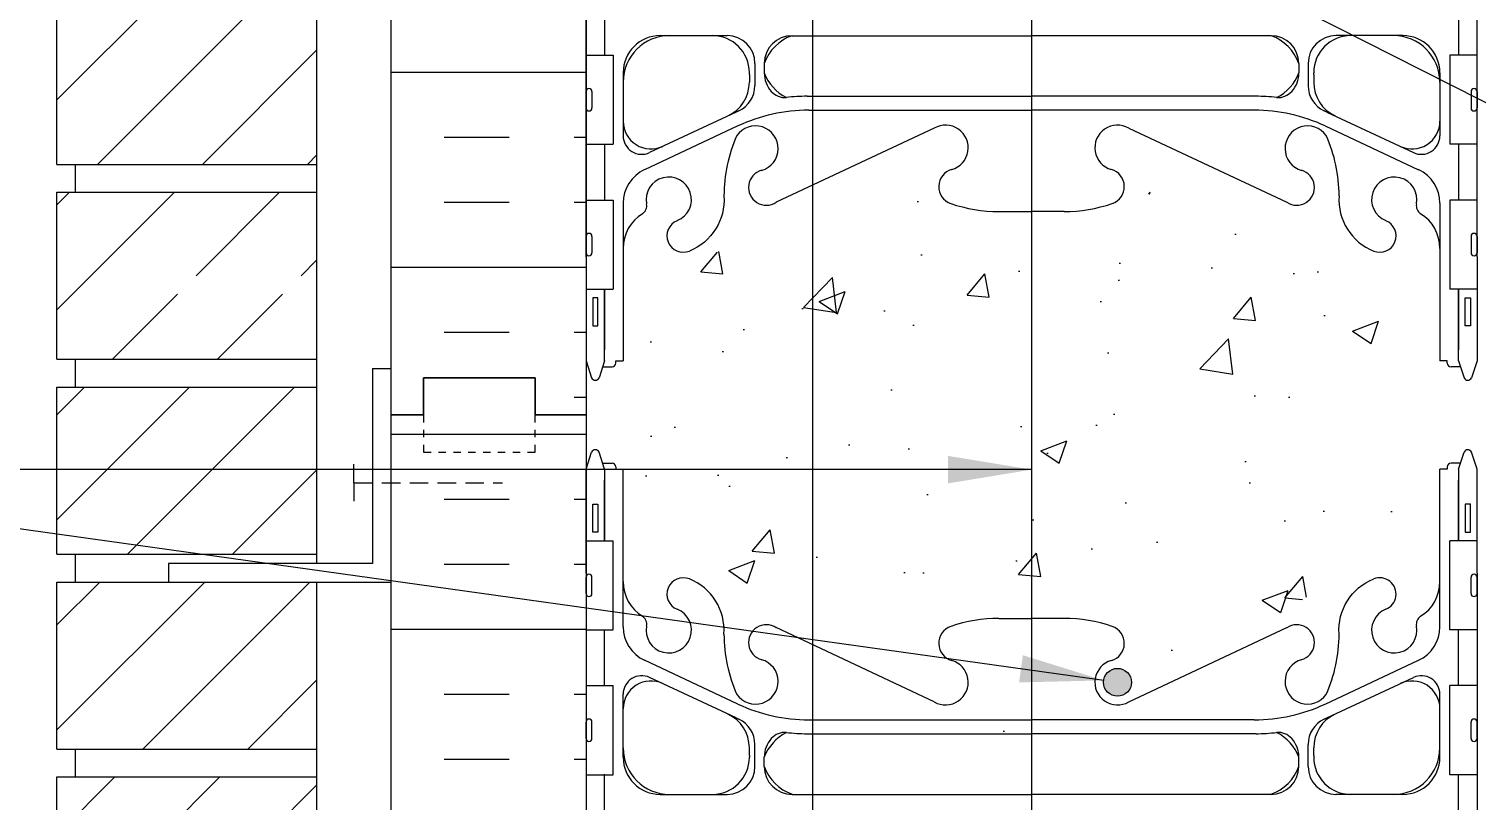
# Model space of a CAD drawing. Header units: inches. Extents: x 43.7 to 99.9, y 14.4 to 88.7.
# Drawn here: x 62.14 to 81.64, y 64.46 to 74.86 of the extents above; entities that cross this region are included whole.
import ezdxf

# ---------------------------------------------------------------- set-up
doc = ezdxf.new("R2010")
doc.units = ezdxf.units.IN
doc.header["$MEASUREMENT"] = 0
doc.linetypes.add('DASHED2', pattern=[0.375, 0.25, -0.125])
for name, color, linetype in [('HATCH', 12, 'Continuous'), ('line25', 2, 'Continuous'), ('LINE3', 3, 'Continuous'), ('LINE50', 5, 'Continuous'), ('LINE9', 9, 'Continuous'), ('TEXT', 4, 'Continuous'), ('Web_Edge', 9, 'Continuous')]:
    doc.layers.add(name, color=color, linetype=linetype)
doc.styles.add('DIM', font='romans.shx', dxfattribs={"width": 0.7})
doc.dimstyles.new('ext_12', dxfattribs={"dimscale": 12, "dimtxt": 0.09375, "dimasz": 0.09375, "dimexe": 0.09375, "dimexo": 0.0625, "dimgap": 0.0625, "dimtad": 1, "dimdec": 1, "dimzin": 3, "dimdsep": 46, "dimlunit": 4, "dimtxsty": 'DIM', "dimcen": 0.09, "dimdle": 0.09375, "dimclrt": 4, "dimadec": 0, "dimazin": 0, "dimtfac": 1, "dimtdec": 1, "dimtmove": 2, "dimatfit": 3, "dimfxl": 0, "dimfrac": 2, "dimtolj": 1, "dimtzin": 0, "dimarcsym": 0})

msp = doc.modelspace()

# ---------------------------------------------------------------- hatches: boundary and pattern name
at = {"layer": 'HATCH'}
h = msp.add_hatch(dxfattribs=at)
h.set_pattern_fill('INSUL', color=256, scale=7, style=0)
h.set_pattern_definition([(0, (-2856.5185, -327.3486), (0, 2.625), []), (0, (-2856.5185, -326.4736), (0, 2.625), [0.875, -0.875]), (0, (-2856.5185, -325.5986), (0, 2.625), [0.875, -0.875])])
h.paths.add_polyline_path([(67.018, 69.661), (67.456, 69.661), (67.456, 70.161), (68.956, 70.161), (68.956, 69.661), (69.643, 69.661), (69.643, 87.661), (68.956, 87.661), (68.956, 88.161), (67.456, 88.161), (67.456, 87.661), (67.018, 87.661)])
h = msp.add_hatch(dxfattribs=at)
h.set_pattern_fill('ANSI31', color=256, scale=8, style=0)
h.set_pattern_definition([(45, (-48.0039, -103.0836), (-0.707107, 0.707107), [])])
h.paths.add_polyline_path([(66.018, 87.661), (62.518, 87.661), (62.518, 86.161), (66.018, 86.161)])
h.paths.add_polyline_path([(66.018, 85.786), (62.518, 85.786), (62.518, 84.748), (65.462, 84.748), (66.018, 84.748)])
h.paths.add_polyline_path([(66.018, 84.748), (65.462, 84.748), (62.518, 84.748), (62.518, 83.536), (66.018, 83.536)])
h.paths.add_polyline_path([(66.018, 83.161), (62.518, 83.161), (62.518, 80.911), (66.018, 80.911)])
h.paths.add_polyline_path([(66.018, 80.536), (62.518, 80.536), (62.518, 78.286), (66.018, 78.286)])
h.paths.add_polyline_path([(66.018, 77.911), (62.518, 77.911), (62.518, 75.661), (66.018, 75.661)])
h.paths.add_polyline_path([(66.018, 75.286), (62.518, 75.286), (62.518, 73.036), (66.018, 73.036)])
h.paths.add_polyline_path([(66.018, 72.661), (62.518, 72.661), (62.518, 70.411), (66.018, 70.411), (66.018, 71.286), (64.018, 71.286), (64.018, 71.536), (66.018, 71.536)])
h.paths.add_polyline_path([(66.018, 70.036), (62.518, 70.036), (62.518, 67.786), (66.018, 67.786)])
h.paths.add_polyline_path([(66.018, 67.411), (62.518, 67.411), (62.518, 65.161), (66.018, 65.161)])
h.paths.add_polyline_path([(66.018, 64.786), (62.518, 64.786), (62.518, 63.365), (65.462, 63.365), (66.018, 63.365)])
h.paths.add_polyline_path([(66.018, 63.365), (65.462, 63.365), (62.518, 63.365), (62.518, 62.536), (66.018, 62.536)])
h.paths.add_polyline_path([(66.018, 62.161), (64.018, 62.161), (62.518, 62.161), (62.518, 59.911), (66.018, 59.911)])
h.paths.add_polyline_path([(66.018, 59.536), (62.518, 59.536), (62.518, 57.286), (66.018, 57.286)])
h.paths.add_polyline_path([(66.018, 56.911), (62.518, 56.911), (62.518, 54.661), (66.018, 54.661)])
h.paths.add_polyline_path([(66.018, 54.286), (62.518, 54.286), (62.518, 52.661), (62.964, 52.399), (63.577, 52.036), (66.018, 52.036)])
h = msp.add_hatch(dxfattribs=at)
h.set_pattern_fill('AR-CONC', color=256, scale=0.5, style=0)
h.set_pattern_definition([(50, (103.2275, 31.7785), (3.5863, -0.31376), [0.375, -4.125]), (355, (103.2275, 31.7785), (-0.69376, 3.76096), [0.3, -3.3]), (100.4514, (103.5264, 31.7524), (2.89255, 3.4472), [0.3187, -3.5057]), (46.184, (103.2275, 32.7785), (5.3362, -0.8276), [0.5625, -6.1875]), (96.636, (103.672, 32.7095), (4.6733, 4.8706), [0.47805, -5.25856]), (351.184, (103.2275, 32.7785), (4.6733, 4.8706), [0.45, -4.95]), (21, (103.7275, 32.5285), (2.98454, -2.0131), [0.375, -4.125]), (326, (103.7275, 32.5285), (1.21658, 3.62575), [0.3, -3.3]), (71.4514, (103.9762, 32.3608), (4.20111, 1.61265), [0.3187, -3.5057]), (37.5, (103.2275, 31.7785), (0.0608, 1.66447), [0, -3.26, 0, -3.35, 0, -3.3125]), (7.5, (103.2275, 31.7785), (1.31535, 1.97206), [0, -1.91, 0, -3.185, 0, -1.2625]), (327.5, (102.1125, 31.7785), (2.669112, -0.112774), [0, -1.25, 0, -3.9, 0, -5.175]), (317.5, (101.6125, 31.7785), (2.91593, 0.50052), [0, -1.625, 0, -2.59, 0, -3.675])])
edge = h.paths.add_edge_path()
edge.add_spline(control_points=[(75.643, 66.921), (76.007, 67.035), (76.727, 67.261), (77.59, 66.132), (78.95, 66.967), (79.836, 67.528), (81.142, 67.792), (80.736, 69.067), (81.363, 69.477), (81.643, 69.661)], knot_values=[0, 0, 0, 0, 1.045997, 2.07067, 3.437907, 4.895321, 5.639021, 6.78548, 7.713103, 7.713103, 7.713103, 7.713103], degree=3, periodic=0)
edge.add_spline(control_points=[(81.643, 69.661), (81.363, 69.844), (80.736, 70.254), (81.142, 71.53), (79.836, 71.794), (78.95, 72.354), (77.59, 73.189), (76.727, 72.061), (76.007, 72.287), (75.643, 72.401)], knot_values=[0, 0, 0, 0, 0.927623, 2.074082, 2.817782, 4.275196, 5.642433, 6.667106, 7.713103, 7.713103, 7.713103, 7.713103], degree=3, periodic=0)
edge.add_line((75.643, 72.401), (75.643, 66.921))
edge = h.paths.add_edge_path()
edge.add_spline(control_points=[(75.643, 72.401), (75.279, 72.287), (74.559, 72.061), (73.696, 73.189), (72.336, 72.354), (71.45, 71.794), (70.145, 71.53), (70.55, 70.254), (69.923, 69.844), (69.643, 69.661)], knot_values=[0, 0, 0, 0, 1.045997, 2.07067, 3.437907, 4.895321, 5.639021, 6.78548, 7.713103, 7.713103, 7.713103, 7.713103], degree=3, periodic=0)
edge.add_spline(control_points=[(69.643, 69.661), (69.923, 69.477), (70.55, 69.067), (70.145, 67.792), (71.45, 67.528), (72.336, 66.967), (73.696, 66.132), (74.559, 67.261), (75.279, 67.035), (75.643, 66.921)], knot_values=[0, 0, 0, 0, 0.927623, 2.074082, 2.817782, 4.275196, 5.642433, 6.667106, 7.713103, 7.713103, 7.713103, 7.713103], degree=3, periodic=0)
edge.add_line((75.643, 66.921), (75.643, 72.401))
h = msp.add_hatch(dxfattribs=at)
h.set_pattern_fill('INSUL', color=256, scale=7, style=0)
h.set_pattern_definition([(0, (-2856.5185, -345.3486), (0, 2.625), []), (0, (-2856.5185, -344.4736), (0, 2.625), [0.875, -0.875]), (0, (-2856.5185, -343.5986), (0, 2.625), [0.875, -0.875])])
h.paths.add_polyline_path([(67.018, 51.661), (67.456, 51.661), (67.456, 52.161), (68.956, 52.161), (68.956, 51.661), (69.643, 51.661), (69.643, 69.661), (68.956, 69.661), (68.956, 70.161), (67.456, 70.161), (67.456, 69.661), (67.018, 69.661)])
h = msp.add_hatch(dxfattribs=at)
h.set_pattern_fill('AR-CONC', color=256, scale=0.5, style=0)
h.set_pattern_definition([(50, (20.6646, -33.1206), (3.5863, -0.31376), [0.375, -4.125]), (355, (20.6646, -33.1206), (-0.69376, 3.76096), [0.3, -3.3]), (100.4514, (20.9635, -33.1467), (2.89255, 3.4472), [0.3187, -3.50571]), (46.184, (20.6646, -32.1206), (5.3362, -0.8276), [0.5625, -6.1875]), (96.6356, (21.1093, -32.1895), (4.67331, 4.8706), [0.47805, -5.25856]), (351.184, (20.6646, -32.1206), (4.6733, 4.8706), [0.45, -4.95]), (21, (21.1646, -32.3706), (2.984535, -2.013094), [0.375, -4.125]), (326, (21.1646, -32.3706), (1.21658, 3.62575), [0.3, -3.3]), (71.4514, (21.4133, -32.5383), (4.20111, 1.61265), [0.3187, -3.50571]), (37.5, (20.6646, -33.1206), (0.0608, 1.664469), [0, -3.26, 0, -3.35, 0, -3.3125]), (7.5, (20.6646, -33.1206), (1.315348, 1.972059), [0, -1.91, 0, -3.185, 0, -1.2625]), (327.5, (19.5496, -33.1206), (2.669112, -0.112774), [0, -1.25, 0, -3.9, 0, -5.175]), (317.5, (19.0496, -33.1206), (2.91593, 0.500525), [0, -1.625, 0, -2.59, 0, -3.675])])
h.paths.add_polyline_path([(76.799, 65.345, 0.414214), (76.674, 65.47), (75.235, 65.47, 1), (75.235, 65.036), (76.674, 65.036, 0.414214), (76.799, 65.161)])
at = {"layer": 'LINE3'}
msp.add_hatch(color=256, dxfattribs=at).paths.add_polyline_path([(76.988, 66.061, 1), (76.613, 66.061, 1)])

# ---------------------------------------------------------------- linework, layer by layer
at = {"layer": 'line25'}
for p, q in [((69.643, 87.661), (69.643, 69.661)), ((66.018, 67.661), (66.018, 80.536)), ((62.518, 73.036), (62.518, 75.286)), ((69.643, 74.506), (70.008, 74.506)), ((70.008, 74.506), (70.008, 73.306)), ((81.643, 74.506), (81.278, 74.506)), ((81.278, 74.506), (81.278, 73.306)), ((69.643, 74.016), (69.643, 73.796)), ((69.643, 73.961), (69.643, 73.961)), ((69.723, 74.016), (69.723, 73.796)), ((81.563, 74.016), (81.563, 73.796)), ((81.643, 74.016), (81.643, 73.796)), ((81.643, 73.961), (81.643, 73.961)), ((69.643, 73.851), (69.643, 73.851)), ((69.683, 73.756), (69.683, 73.756)), ((81.603, 73.756), (81.603, 73.756)), ((81.643, 73.851), (81.643, 73.851)), ((69.643, 73.306), (70.008, 73.306)), ((81.643, 73.306), (81.278, 73.306)), ((62.518, 73.036), (66.018, 73.036)), ((62.768, 72.661), (62.768, 73.036)), ((62.518, 72.661), (66.018, 72.661)), ((62.518, 70.411), (62.518, 72.661)), ((69.643, 72.556), (70.008, 72.556)), ((70.008, 72.556), (70.008, 71.356)), ((81.643, 72.556), (81.278, 72.556)), ((81.278, 72.556), (81.278, 71.356)), ((69.643, 72.066), (69.643, 71.846)), ((69.643, 72.011), (69.643, 72.011)), ((69.683, 72.106), (69.683, 72.106)), ((69.723, 72.066), (69.723, 71.846)), ((81.563, 72.066), (81.563, 71.846)), ((81.603, 72.106), (81.603, 72.106)), ((81.643, 72.066), (81.643, 71.846)), ((81.643, 72.011), (81.643, 72.011)), ((69.643, 71.901), (69.643, 71.901)), ((69.683, 71.806), (69.683, 71.806)), ((81.603, 71.806), (81.603, 71.806)), ((81.643, 71.901), (81.643, 71.901)), ((69.643, 71.356), (70.008, 71.356)), ((81.643, 71.356), (81.278, 71.356)), ((62.518, 70.411), (66.018, 70.411)), ((62.768, 70.036), (62.768, 70.411)), ((62.518, 67.786), (62.518, 70.036)), ((62.518, 70.036), (66.018, 70.036)), ((69.643, 69.661), (69.643, 51.661)), ((69.643, 67.966), (70.008, 67.966)), ((70.008, 66.766), (70.008, 67.966)), ((81.643, 67.966), (81.278, 67.966)), ((81.278, 66.766), (81.278, 67.966)), ((62.518, 67.786), (66.018, 67.786)), ((62.768, 67.411), (62.768, 67.786)), ((69.683, 67.516), (69.683, 67.516)), ((81.603, 67.516), (81.603, 67.516)), ((62.518, 65.161), (62.518, 67.411)), ((62.518, 67.411), (66.018, 67.411)), ((66.018, 62.161), (66.018, 67.411)), ((69.643, 67.256), (69.643, 67.476)), ((69.643, 67.421), (69.643, 67.421)), ((69.643, 67.311), (69.643, 67.311)), ((69.723, 67.256), (69.723, 67.476)), ((81.563, 67.256), (81.563, 67.476)), ((81.643, 67.256), (81.643, 67.476)), ((81.643, 67.421), (81.643, 67.421)), ((81.643, 67.311), (81.643, 67.311)), ((69.683, 67.216), (69.683, 67.216)), ((81.603, 67.216), (81.603, 67.216)), ((69.643, 66.766), (70.008, 66.766)), ((81.643, 66.766), (81.278, 66.766)), ((69.643, 66.016), (70.008, 66.016)), ((70.008, 64.816), (70.008, 66.016)), ((81.643, 66.016), (81.278, 66.016)), ((81.278, 64.816), (81.278, 66.016)), ((69.683, 65.566), (69.683, 65.566)), ((81.603, 65.566), (81.603, 65.566)), ((69.643, 65.306), (69.643, 65.526)), ((69.643, 65.471), (69.643, 65.471)), ((69.643, 65.361), (69.643, 65.361)), ((69.723, 65.306), (69.723, 65.526)), ((81.563, 65.306), (81.563, 65.526)), ((81.643, 65.306), (81.643, 65.526)), ((81.643, 65.471), (81.643, 65.471)), ((81.643, 65.361), (81.643, 65.361)), ((62.518, 65.161), (66.018, 65.161)), ((62.768, 64.786), (62.768, 65.161)), ((69.683, 65.266), (69.683, 65.266)), ((81.603, 65.266), (81.603, 65.266)), ((62.518, 62.536), (62.518, 64.786)), ((62.518, 64.786), (66.018, 64.786)), ((69.643, 64.816), (70.008, 64.816)), ((81.643, 64.816), (81.278, 64.816))]:
    msp.add_line(p, q, dxfattribs=at)
for centre, start, end in [((69.683, 74.016), 90, 180), ((69.683, 74.016), 0, 90), ((81.603, 74.016), 90, 180), ((81.603, 74.016), 360, 90), ((69.683, 73.796), 180, 270), ((69.683, 73.796), 270, 0), ((81.603, 73.796), 180, 270), ((81.603, 73.796), 270, 0), ((69.683, 72.066), 90, 180), ((69.683, 72.066), 0, 90), ((81.603, 72.066), 90, 180), ((81.603, 72.066), 360, 90), ((69.683, 71.846), 180, 270), ((69.683, 71.846), 270, 0), ((81.603, 71.846), 180, 270), ((81.603, 71.846), 270, 0), ((69.683, 67.476), 90, 180), ((69.683, 67.476), 360, 90), ((81.603, 67.476), 90, 180), ((81.603, 67.476), 0, 90), ((69.683, 67.256), 180, 270), ((69.683, 67.256), 270, 0), ((81.603, 67.256), 180, 270), ((81.603, 67.256), 270, 0), ((69.683, 65.526), 90, 180), ((69.683, 65.526), 360, 90), ((81.603, 65.526), 90, 180), ((81.603, 65.526), 0, 90), ((69.683, 65.306), 180, 270), ((69.683, 65.306), 270, 0), ((81.603, 65.306), 180, 270), ((81.603, 65.306), 270, 0)]:
    msp.add_arc(centre, 0.04, start, end, dxfattribs=at)
at = {"layer": 'LINE3'}
for p, q in [((75.645, 60.927), (75.645, 87.661)), ((72.692, 82.925), (72.692, 43.76))]:
    msp.add_line(p, q, dxfattribs=at)
msp.add_circle((76.801, 66.061), 0.188, dxfattribs=at)
at = {"layer": 'LINE50'}
for p, q in [((67.018, 69.661), (67.018, 87.661)), ((67.018, 51.661), (67.018, 69.661))]:
    msp.add_line(p, q, dxfattribs=at)
for points in [[(69.643, 69.661), (68.956, 69.661), (68.956, 70.161), (67.456, 70.161), (67.456, 69.661), (67.018, 69.661)], [(67.018, 69.661), (67.456, 69.661), (67.456, 70.161), (68.956, 70.161), (68.956, 69.661), (69.643, 69.661)]]:
    msp.add_lwpolyline(points, dxfattribs=at)
at = {"layer": 'LINE9'}
for p, q in [((66.768, 70.286), (66.768, 67.661)), ((66.768, 70.286), (67.018, 70.286)), ((64.018, 67.661), (64.018, 67.411)), ((66.768, 67.661), (64.018, 67.661)), ((64.018, 67.411), (67.018, 67.411))]:
    msp.add_line(p, q, dxfattribs=at)
at = {"layer": 'LINE9', "linetype": 'DASHED2'}
for q in [(66.518, 68.999), (68.518, 68.749), (66.518, 68.499)]:
    msp.add_line((66.518, 68.749), q, dxfattribs=at)
at = {"layer": 'LINE9', "linetype": 'DASHED2', "ltscale": 0.15}
msp.add_lwpolyline([(67.456, 69.661), (67.456, 69.661), (67.456, 69.161), (68.956, 69.161), (68.956, 69.661), (68.956, 69.661)], dxfattribs=at)
at = {"layer": 'Web_Edge'}
for p, q in [((70.643, 74.77), (71.543, 74.77)), ((72.418, 74.769), (75.643, 74.769)), ((78.868, 74.769), (75.643, 74.769)), ((80.643, 74.77), (79.743, 74.77)), ((71.918, 74.395), (71.918, 74.098)), ((72.043, 74.394), (72.043, 74.269)), ((72.043, 74.394), (72.043, 74.281)), ((79.243, 74.394), (79.243, 74.281)), ((79.243, 74.394), (79.243, 74.269)), ((79.368, 74.395), (79.368, 74.098)), ((70.143, 74.27), (70.143, 73.421)), ((71.843, 74.246), (71.843, 74.27)), ((71.843, 74.246), (71.843, 74.142)), ((79.443, 74.246), (79.443, 74.27)), ((79.443, 74.246), (79.443, 74.142)), ((81.143, 74.27), (81.143, 73.421)), ((72.62, 73.953), (75.643, 73.953)), ((78.666, 73.953), (75.643, 73.953)), ((71.665, 73.741), (70.499, 73.195)), ((72.643, 73.765), (75.643, 73.765)), ((78.643, 73.765), (75.643, 73.765)), ((79.621, 73.741), (80.787, 73.195)), ((71.689, 73.553), (70.431, 72.964)), ((79.597, 73.553), (80.855, 72.964)), ((74.333, 73.525), (72.206, 72.525)), ((76.953, 73.525), (79.081, 72.525)), ((70.143, 72.512), (70.143, 70.39)), ((75.204, 72.401), (75.643, 72.401)), ((76.082, 72.401), (75.643, 72.401)), ((81.143, 72.512), (81.143, 70.39)), ((69.893, 70.39), (69.893, 71.356)), ((81.393, 70.39), (81.393, 71.356)), ((69.643, 70.39), (69.718, 70.16)), ((69.893, 70.39), (69.818, 70.16)), ((69.867, 70.31), (69.993, 70.31)), ((70.043, 70.39), (70.143, 70.39)), ((70.043, 70.36), (70.043, 70.39)), ((70.043, 70.36), (70.043, 70.36)), ((81.243, 70.39), (81.143, 70.39)), ((81.243, 70.36), (81.243, 70.39)), ((81.243, 70.36), (81.243, 70.36)), ((81.419, 70.31), (81.293, 70.31)), ((81.393, 70.39), (81.468, 70.16)), ((81.643, 70.39), (81.568, 70.16)), ((69.643, 68.932), (69.718, 69.162)), ((69.893, 68.932), (69.818, 69.162)), ((81.393, 68.932), (81.468, 69.162)), ((81.643, 68.932), (81.568, 69.162)), ((69.867, 69.012), (69.993, 69.012)), ((69.893, 68.932), (69.893, 67.966)), ((70.043, 68.962), (70.043, 68.932)), ((70.043, 68.962), (70.043, 68.962)), ((70.043, 68.932), (70.143, 68.932)), ((70.143, 66.81), (70.143, 68.932)), ((81.143, 66.81), (81.143, 68.932)), ((81.243, 68.932), (81.143, 68.932)), ((81.243, 68.962), (81.243, 68.962)), ((81.243, 68.962), (81.243, 68.932)), ((81.419, 69.012), (81.293, 69.012)), ((81.393, 68.932), (81.393, 67.966)), ((75.204, 66.921), (75.643, 66.921)), ((76.082, 66.921), (75.643, 66.921)), ((74.333, 65.797), (72.206, 66.797)), ((76.953, 65.797), (79.081, 66.797)), ((71.689, 65.768), (70.431, 66.357)), ((79.597, 65.768), (80.855, 66.357)), ((71.665, 65.581), (70.499, 66.127)), ((79.621, 65.581), (80.787, 66.127)), ((70.143, 65.052), (70.143, 65.9)), ((81.143, 65.052), (81.143, 65.9)), ((72.643, 65.556), (75.643, 65.556)), ((78.643, 65.556), (75.643, 65.556)), ((72.619, 65.369), (75.643, 65.369)), ((78.667, 65.369), (75.643, 65.369)), ((71.843, 65.076), (71.843, 65.18)), ((71.918, 64.927), (71.918, 65.224)), ((79.368, 64.927), (79.368, 65.224)), ((79.443, 65.076), (79.443, 65.18)), ((71.843, 65.076), (71.843, 65.052)), ((72.043, 64.927), (72.043, 65.053)), ((79.243, 64.927), (79.243, 65.053)), ((79.443, 65.076), (79.443, 65.052)), ((70.643, 64.552), (71.543, 64.552)), ((72.418, 64.552), (75.643, 64.552)), ((78.868, 64.552), (75.643, 64.552)), ((80.643, 64.552), (79.743, 64.552))]:
    msp.add_line(p, q, dxfattribs=at)
for points in [[(69.643, 71.79), (69.643, 78.661)], [(81.643, 71.79), (81.643, 78.661)], [(69.893, 75.256), (69.893, 74.506)], [(81.393, 75.256), (81.393, 74.506)], [(69.893, 73.306), (69.893, 72.556)], [(81.393, 73.306), (81.393, 72.556)], [(69.643, 71.79), (69.643, 70.39)], [(81.643, 71.79), (81.643, 70.39)], [(69.893, 71.356), (69.893, 70.54)], [(81.393, 71.356), (81.393, 70.54)], [(69.643, 67.532), (69.643, 68.932)], [(81.643, 67.532), (81.643, 68.932)], [(69.893, 67.966), (69.893, 68.782)], [(81.393, 67.966), (81.393, 68.782)], [(69.643, 67.532), (69.643, 60.661)], [(81.643, 67.532), (81.643, 60.661)], [(69.893, 66.016), (69.893, 66.772)], [(81.393, 66.016), (81.393, 66.766)], [(69.893, 64.066), (69.893, 64.822)], [(81.393, 64.066), (81.393, 64.816)]]:
    msp.add_lwpolyline(points, dxfattribs=at)
for points in [[(71.501, 72.611, -0.325312), (71.035, 71.869)], [(79.785, 72.611, 0.325312), (80.251, 71.869)], [(71.501, 66.711, 0.325312), (71.035, 67.453)], [(79.785, 66.711, -0.325312), (80.251, 67.453)]]:
    msp.add_lwpolyline(points, format="xyb", dxfattribs=at)
for points in [[(69.803, 71.24), (69.733, 71.24), (69.733, 70.86), (69.803, 70.86)], [(81.483, 71.24), (81.553, 71.24), (81.553, 70.86), (81.483, 70.86)], [(69.803, 68.082), (69.733, 68.082), (69.733, 68.462), (69.803, 68.462)], [(81.483, 68.082), (81.553, 68.082), (81.553, 68.462), (81.483, 68.462)]]:
    msp.add_lwpolyline(points, close=True, dxfattribs=at)
for centre, radius, start, end in [((70.643, 74.27), 0.5, 90, 180), ((70.768, 74.145), 0.625, 90, 180), ((71.343, 74.27), 0.5, 0, 90), ((71.543, 74.395), 0.375, 360, 90), ((72.418, 74.394), 0.375, 90, 180), ((72.625, 74.188), 0.617, 109.6458, 160.4318), ((78.868, 74.394), 0.375, 360, 90), ((78.661, 74.188), 0.617, 19.5682, 70.3542), ((79.743, 74.395), 0.375, 90, 180), ((79.943, 74.27), 0.5, 90, 180), ((80.518, 74.145), 0.625, 360, 90), ((80.643, 74.27), 0.5, 360, 90), ((71.343, 74.142), 0.5, 295.0796, 360), ((72.419, 74.269), 0.376, 180.0491, 221.6135), ((72.626, 74.491), 0.624, 200.9119, 242.8949), ((78.66, 74.491), 0.624, 297.1051, 339.0881), ((78.867, 74.269), 0.376, 318.3865, 359.9509), ((79.943, 74.142), 0.5, 180, 244.9204), ((71.542, 74.098), 0.376, 295.1919, 359.9486), ((72.325, 74.185), 0.25, 221.6135, 273.8988), ((72.62, 71.703), 2.25, 90, 97.097), ((78.666, 71.703), 2.25, 82.903, 90), ((78.961, 74.185), 0.25, 266.1012, 318.3865), ((79.744, 74.098), 0.376, 180.0514, 244.8081), ((72.619, 71.703), 2.25, 114.0524, 115.0796), ((72.643, 71.515), 2.25, 90, 115.0796), ((78.643, 71.515), 2.25, 64.9204, 90), ((78.667, 71.703), 2.25, 64.9204, 65.9476), ((70.518, 73.618), 0.375, 180, 295.0796), ((71.925, 73.249), 0.305, 285.7253, 145.3297), ((74.485, 73.26), 0.305, 285.7253, 120), ((76.801, 73.26), 0.305, 60, 254.2747), ((79.362, 73.249), 0.305, 34.6703, 254.2747), ((80.768, 73.618), 0.375, 244.9204, 360), ((70.393, 73.421), 0.25, 180, 295.0796), ((73.501, 72.611), 2, 156.0362, 179.9854), ((77.785, 72.611), 2, 0.0146, 23.9638), ((80.893, 73.421), 0.25, 244.9204, 360), ((70.643, 72.512), 0.5, 115.0796, 180), ((72.072, 72.725), 0.24, 105.7253, 303.75), ((74.633, 72.736), 0.24, 105.7253, 251.077), ((76.653, 72.736), 0.24, 288.923, 74.2747), ((79.214, 72.725), 0.24, 236.25, 74.2747), ((80.643, 72.512), 0.5, 360, 64.9204), ((70.758, 72.561), 0.305, 291.8037, 191.0944), ((80.528, 72.561), 0.305, 348.9056, 248.1963), ((70.693, 71.905), 0.55, 121.9268, 180), ((70.336, 72.478), 0.125, 301.9268, 11.0944), ((75.204, 74.401), 2, 251.077, 270), ((76.082, 74.401), 2, 270, 288.923), ((80.95, 72.478), 0.125, 168.9056, 238.0732), ((80.593, 71.905), 0.55, 360, 58.0732), ((70.953, 72.073), 0.22, 111.8037, 291.8037), ((80.333, 72.073), 0.22, 248.1963, 68.1963), ((69.993, 70.36), 0.05, 270, 0), ((81.293, 70.36), 0.05, 180, 270), ((69.768, 70.186), 0.0567, 208.0725, 331.9275), ((81.518, 70.186), 0.0567, 208.0725, 331.9275), ((69.768, 69.135), 0.0567, 28.0725, 151.9275), ((81.518, 69.135), 0.0567, 28.0725, 151.9275), ((69.993, 68.962), 0.05, 0, 90), ((81.293, 68.962), 0.05, 90, 180), ((70.693, 67.417), 0.55, 180, 238.0732), ((70.953, 67.249), 0.22, 68.1963, 248.1963), ((80.333, 67.249), 0.22, 291.8037, 111.8037), ((80.593, 67.417), 0.55, 301.9268, 0), ((70.336, 66.844), 0.125, 348.9056, 58.0732), ((70.758, 66.761), 0.305, 168.9056, 68.1963), ((75.204, 64.921), 2, 90, 108.923), ((76.082, 64.921), 2, 71.077, 90), ((80.528, 66.761), 0.305, 111.8037, 11.0944), ((80.95, 66.844), 0.125, 121.9268, 191.0944), ((70.643, 66.81), 0.5, 180, 244.9204), ((73.501, 66.711), 2, 180.0146, 203.9638), ((72.072, 66.597), 0.24, 56.25, 254.2747), ((74.633, 66.586), 0.24, 108.923, 254.2747), ((76.653, 66.586), 0.24, 285.7253, 71.077), ((79.214, 66.597), 0.24, 285.7253, 123.75), ((77.785, 66.711), 2, 336.0362, 359.9854), ((80.643, 66.81), 0.5, 295.0796, 0), ((71.925, 66.072), 0.305, 214.6703, 74.2747), ((74.485, 66.061), 0.305, 240, 74.2747), ((76.801, 66.061), 0.305, 105.7253, 300), ((79.362, 66.072), 0.305, 105.7253, 325.3297), ((70.393, 65.9), 0.25, 64.9204, 180), ((80.893, 65.9), 0.25, 0, 115.0796), ((70.518, 65.704), 0.375, 64.9204, 180), ((80.768, 65.704), 0.375, 0, 115.0796), ((72.643, 67.806), 2.25, 244.9204, 270), ((78.643, 67.806), 2.25, 270, 295.0796), ((71.343, 65.18), 0.5, 0, 64.9204), ((72.619, 67.619), 2.25, 244.9204, 245.9476), ((71.542, 65.224), 0.376, 0.0514, 64.8081), ((79.744, 65.224), 0.376, 115.1919, 179.9486), ((79.943, 65.18), 0.5, 115.0796, 180), ((78.667, 67.619), 2.25, 294.0524, 295.0796), ((72.626, 64.83), 0.624, 117.0966, 159.0881), ((72.325, 65.137), 0.25, 86.1209, 138.3704), ((72.619, 67.619), 2.25, 262.9228, 270), ((78.667, 67.619), 2.25, 270, 277.0772), ((78.961, 65.137), 0.25, 41.6296, 93.8791), ((78.66, 64.83), 0.624, 20.9119, 62.9034), ((70.768, 65.177), 0.625, 180, 270), ((72.419, 65.053), 0.376, 138.3704, 179.9486), ((78.867, 65.053), 0.376, 0.0514, 41.6296), ((80.518, 65.177), 0.625, 270, 0), ((70.643, 65.052), 0.5, 180, 270), ((71.343, 65.052), 0.5, 270, 0), ((79.943, 65.052), 0.5, 180, 270), ((80.643, 65.052), 0.5, 270, 0), ((71.543, 64.927), 0.375, 270, 0), ((72.625, 65.134), 0.617, 199.5682, 250.4318), ((72.418, 64.927), 0.375, 180, 270), ((78.868, 64.927), 0.375, 270, 0), ((78.661, 65.134), 0.617, 289.5682, 340.4318), ((79.743, 64.927), 0.375, 180, 270)]:
    msp.add_arc(centre, radius, start, end, dxfattribs=at)

# ---------------------------------------------------------------- leaders
at = {"layer": 'TEXT'}
for points in [[(72.692, 78.464), (85.745, 71.848), (87.766, 71.848)], [(75.645, 68.925), (54.3, 68.925), (51.55, 68.925)], [(76.615, 66.087), (56.303, 68.925)]]:
    msp.add_leader(points, dimstyle='ext_12', override={"dimgap": 0.0625, "dimtad": 0}, dxfattribs=at)

doc.saveas('drawing.dxf')
